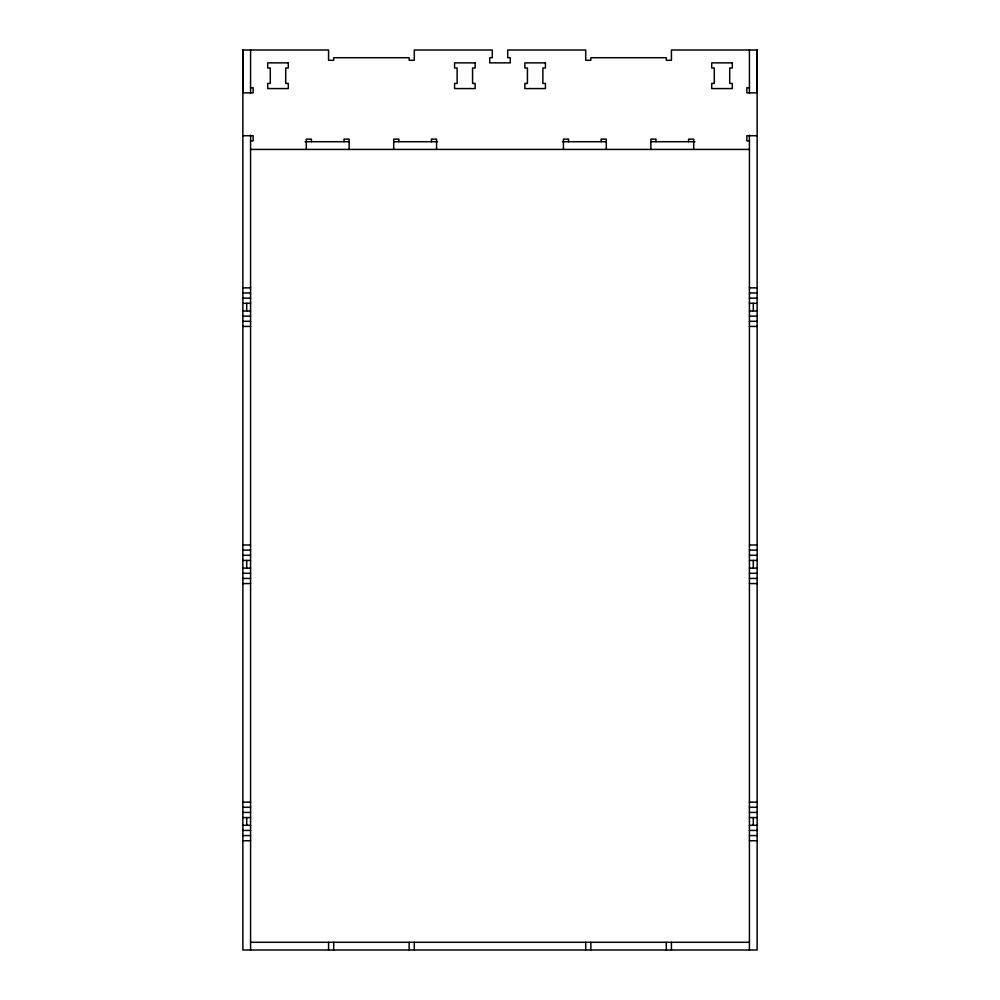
<?xml version="1.0" encoding="UTF-8"?>
<svg xmlns="http://www.w3.org/2000/svg" width="1000" height="1000" viewBox="0 0 1000 1000"><rect width="100%" height="100%" fill="white"/><g stroke="black" fill="none" stroke-linecap="round" stroke-linejoin="round"><path stroke-width="1.5" d="M242.862 50L242.862 950L757.138 950L757.138 50L671.425 50L671.425 60.287L666.287 60.287L666.287 57.713L590.862 57.713L590.862 60.287L585.712 60.287L585.712 50L507.713 50L507.713 57.713L510.288 57.713L510.288 62.862L489.712 62.862L489.712 57.713L492.287 57.713L492.287 50L414.288 50L414.288 60.287L409.137 60.287L409.137 57.713L333.713 57.713L333.713 60.287L328.575 60.287L328.575 50L242.862 50L242.862 92.863L253.137 92.863L253.137 87.713L250.575 87.713M757.138 50L757.138 92.863L746.862 92.863L746.862 87.713L749.425 87.713M242.862 135.712L253.137 135.712L253.137 140.863L250.575 140.863M757.138 135.712L746.862 135.712L746.862 140.863L749.425 140.863M305.138 141.713L349.137 141.713M393.713 141.713L437.638 141.713M562.362 141.713L606.287 141.713M650.863 141.713L694.862 141.713M250.575 149.425L749.425 149.425M242.862 287.863L250.575 287.863M749.425 287.863L757.138 287.863M242.862 293L250.575 293M749.425 293L757.138 293M242.862 298.137L250.575 298.137M749.425 298.137L757.138 298.137M242.862 303.288L250.575 303.288M749.425 303.288L757.138 303.288M242.862 311L250.575 311M749.425 311L757.138 311M242.862 316.137L250.575 316.137M749.425 316.137L757.138 316.137M242.862 321.287L250.575 321.287M749.425 321.287L757.138 321.287M242.862 326.425L250.575 326.425M749.425 326.425L757.138 326.425M242.862 545L250.575 545M749.425 545L757.138 545M242.862 550.138L250.575 550.138M749.425 550.138L757.138 550.138M242.862 555.288L250.575 555.288M749.425 555.288L757.138 555.288M242.862 560.425L250.575 560.425M749.425 560.425L757.138 560.425M242.862 568.138L250.575 568.138M749.425 568.138L757.138 568.138M242.862 573.288L250.575 573.288M749.425 573.288L757.138 573.288M242.862 578.425L250.575 578.425M749.425 578.425L757.138 578.425M242.862 583.575L250.575 583.575M749.425 583.575L757.138 583.575M242.862 802.138L250.575 802.138M749.425 802.138L757.138 802.138M242.862 807.288L250.575 807.288M749.425 807.288L757.138 807.288M242.862 812.425L250.575 812.425M749.425 812.425L757.138 812.425M242.862 817.575L250.575 817.575M749.425 817.575L757.138 817.575M242.862 825.288L250.575 825.288M749.425 825.288L757.138 825.288M242.862 830.425L250.575 830.425M749.425 830.425L757.138 830.425M242.862 835.575L250.575 835.575M749.425 835.575L757.138 835.575M242.862 840.713L250.575 840.713M749.425 840.713L757.138 840.713M250.575 942.288L749.425 942.288M753.288 303.288L753.288 311M753.288 560.425L753.288 568.138M753.288 817.575L753.288 825.288M749.425 50L749.425 93.525M749.425 135.188L749.425 950M693.713 149.425L693.713 139.137L688.575 139.137L688.575 141.713M671.425 942.288L671.425 950M666.287 942.288L666.287 950M656 141.713L656 139.137L650.863 139.137L650.863 149.425M606.287 149.425L606.287 139.137L601.138 139.137L601.138 141.713M590.862 942.288L590.862 950M585.712 942.288L585.712 950M568.575 141.713L568.575 139.137L563.425 139.137L563.425 149.425M436.575 149.425L436.575 139.137L431.425 139.137L431.425 141.713M414.288 942.288L414.288 950M409.137 942.288L409.137 950M398.862 141.713L398.862 139.137L393.713 139.137L393.713 149.425M349.137 149.425L349.137 139.137L344 139.137L344 141.713M333.713 942.288L333.713 950M328.575 942.288L328.575 950M311.425 141.713L311.425 139.137L306.288 139.137L306.288 149.425M250.575 50L250.575 93.525M250.575 135.188L250.575 950M246.713 303.288L246.713 311M246.713 560.425L246.713 568.138M246.713 817.575L246.713 825.288M288.288 62.862L267.712 62.862L267.712 68L270.287 68L270.287 83.425L267.712 83.425L267.712 88.575L288.288 88.575L288.288 83.425L285.712 83.425L285.712 68L288.288 68L288.288 62.862M475.138 62.862L454.575 62.862L454.575 68L457.137 68L457.137 83.425L454.575 83.425L454.575 88.575L475.138 88.575L475.138 83.425L472.575 83.425L472.575 68L475.138 68L475.138 62.862M545.425 62.862L524.862 62.862L524.862 68L527.425 68L527.425 83.425L524.862 83.425L524.862 88.575L545.425 88.575L545.425 83.425L542.863 83.425L542.863 68L545.425 68L545.425 62.862M732.288 62.862L711.712 62.862L711.712 68L714.287 68L714.287 83.425L711.712 83.425L711.712 88.575L732.288 88.575L732.288 83.425L729.712 83.425L729.712 68L732.288 68L732.288 62.862"/></g></svg>
